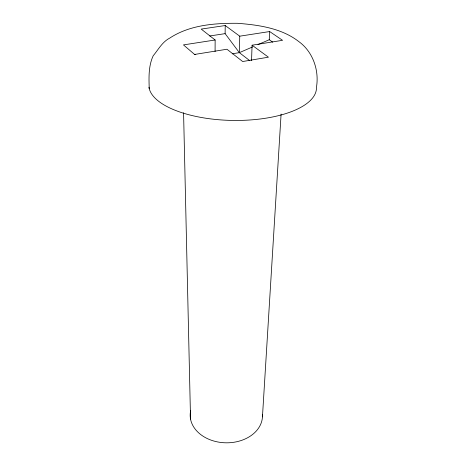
<?xml version="1.0" encoding="UTF-8"?>
<svg xmlns="http://www.w3.org/2000/svg" width="466" height="466" viewBox="0 0 466 466"><rect width="100%" height="100%" fill="white"/><g stroke="black" fill="none" stroke-linecap="round" stroke-linejoin="round"><path stroke-width="0.7" d="M215.088 51.557L215.135 39.994L201.201 29.096L225.218 25.537L239.751 36.179L269.651 31.548L282.553 40.309L252.077 45.202L251.547 60.586M249.84 60.708L239.355 52.646L225.119 33.639L225.218 25.537M232.214 53.817L239.355 52.646L239.751 36.179M272.75 42.167L269.255 39.738L269.651 31.548M262.451 416.86L281.091 114.088M239.355 52.646L252.642 46.909M257.96 44.614L269.255 39.738M215.135 39.994L183.453 44.899L194.607 54.44L226.959 49.239L242.67 61.529L268.433 57.184L252.077 45.202M209.683 35.987L225.119 33.639M194.351 54.481L195.778 54.627M149.242 88.61C148.846 77.63 148.433 65.956 153.18 55.798C158.376 49.524 162.314 41.864 169.84 38.031C189.627 25.036 214.459 23.096 237.532 23.3C258.787 24.948 281.714 28.181 298.991 41.719C312.983 51.889 319.321 70.5 316.455 87.293A83.839 33.907 1.1 0 1 235.895 120.461A83.839 33.907 1.1 0 1 148.963 87.235M183.575 112.743L190.542 419.109M262.457 414.723A36.162 27.354 1.1 0 1 223.942 442.735A36.162 27.354 1.1 0 1 190.681 410.552"/></g></svg>
